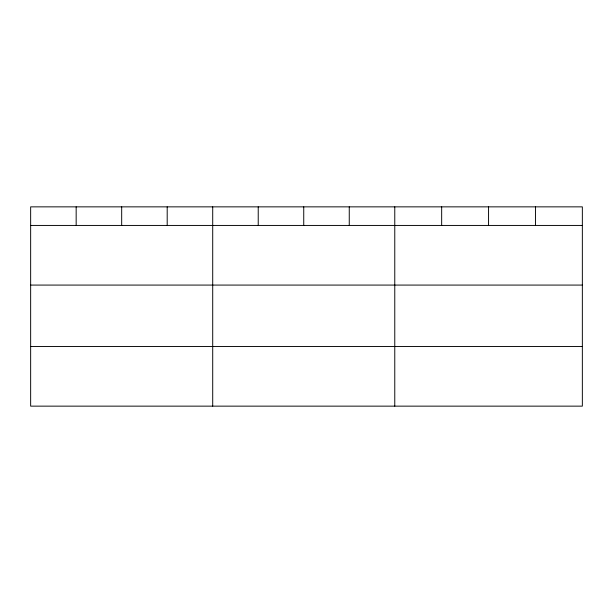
<?xml version="1.0" encoding="UTF-8"?>
<svg xmlns="http://www.w3.org/2000/svg" width="613" height="613" viewBox="0 0 613 613"><rect width="100%" height="100%" fill="white"/><g stroke="black" fill="none" stroke-linecap="round" stroke-linejoin="round"><path stroke-width="0.92" d="M582.35 285.076L582.35 206.857L30.65 206.857L30.65 406.143L582.35 406.143L582.35 285.076L30.65 285.076M30.65 225.438L582.35 225.438M30.65 346.514L582.35 346.514M535.455 206.857L535.455 225.438M488.561 206.857L488.561 225.438M441.666 206.857L441.666 225.438M394.772 206.857L394.772 406.143M349.257 206.857L349.257 225.438M303.741 206.857L303.741 225.438M258.226 206.857L258.226 225.438M212.711 206.857L212.711 406.143M167.196 206.857L167.196 225.438M121.681 206.857L121.681 225.438M76.165 206.857L76.165 225.438"/></g></svg>
